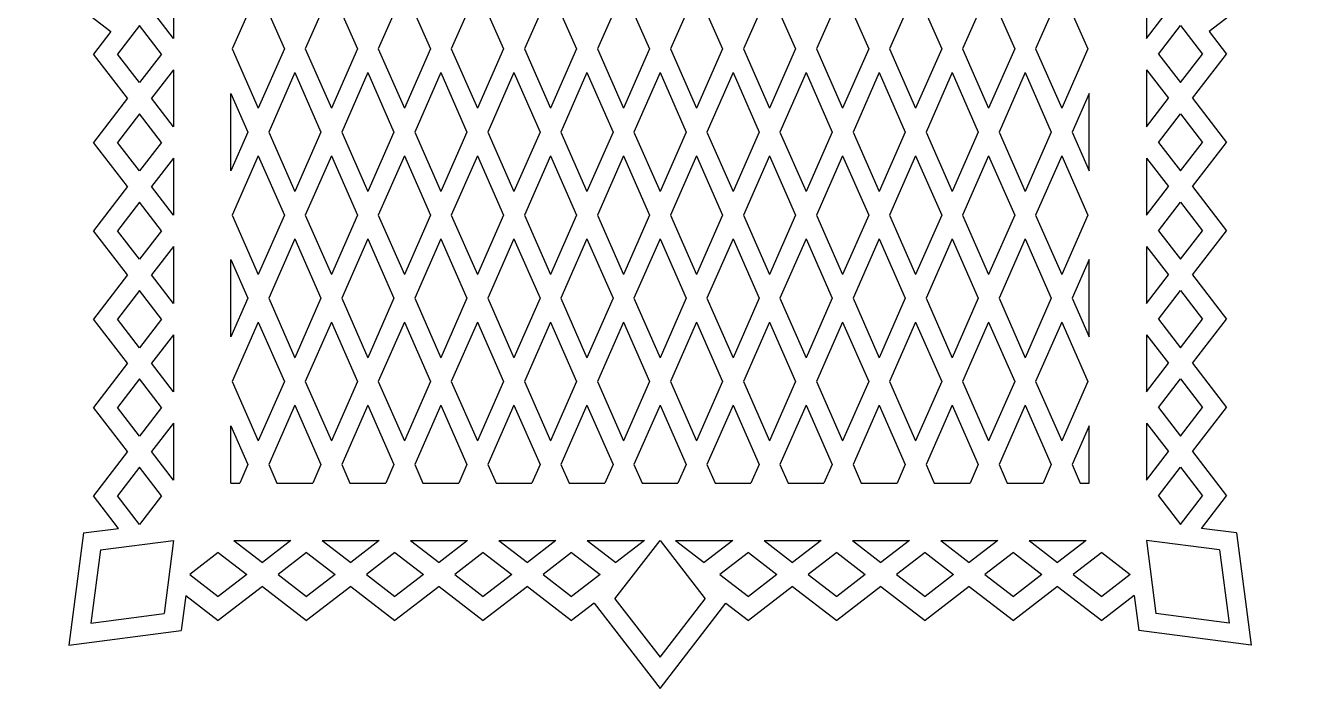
# Model space of a CAD drawing. Extents: x -993 to -416, y -72 to 243.
# Drawn here: x -701.5 to -568.7, y 88 to 157.4 of the extents above; entities that cross this region are included whole.
import ezdxf

# ---------------------------------------------------------------- set-up
doc = ezdxf.new("R2010")
doc.units = 0
doc.layers.get('0').update_dxf_attribs({"linetype": 'CONTINUOUS'})

msp = doc.modelspace()

# ---------------------------------------------------------------- linework, layer by layer
for p, q in [((-701.529512, 163.662471), (-692.58568, 156.77306)), ((-568.663864, 163.662471), (-577.607696, 156.77306)), ((-686.016501, 162.023775), (-686.016501, 156.051623)), ((-677.145873, 161.175546), (-679.876339, 154.958233)), ((-677.145873, 161.175546), (-674.415406, 154.958233)), ((-669.500566, 161.175546), (-672.231033, 154.958233)), ((-669.500566, 161.175546), (-666.7701, 154.958233)), ((-661.85526, 161.175546), (-664.585727, 154.958233)), ((-661.85526, 161.175546), (-659.124794, 154.958233)), ((-654.209954, 161.175546), (-656.94042, 154.958233)), ((-654.209954, 161.175546), (-651.479487, 154.958233)), ((-646.564648, 161.175546), (-649.295114, 154.958233)), ((-646.564648, 161.175546), (-643.834181, 154.958233)), ((-638.919341, 161.175546), (-641.649808, 154.958233)), ((-638.919341, 161.175546), (-636.188875, 154.958233)), ((-631.274035, 161.175546), (-634.004502, 154.958233)), ((-631.274035, 161.175546), (-628.543569, 154.958233)), ((-623.628729, 161.175546), (-626.359195, 154.958233)), ((-623.628729, 161.175546), (-620.898262, 154.958233)), ((-615.983423, 161.175546), (-618.713889, 154.958233)), ((-615.983423, 161.175546), (-613.252956, 154.958233)), ((-608.338116, 161.175546), (-611.068583, 154.958233)), ((-608.338116, 161.175546), (-605.60765, 154.958233)), ((-600.69281, 161.175546), (-603.423277, 154.958233)), ((-600.69281, 161.175546), (-597.962344, 154.958233)), ((-593.047504, 161.175546), (-595.77797, 154.958233)), ((-593.047504, 161.175546), (-590.317037, 154.958233)), ((-584.176875, 162.023775), (-584.176875, 156.051623)), ((-686.016501, 156.051623), (-688.316668, 159.037699)), ((-584.176875, 156.051623), (-581.876708, 159.037699)), ((-689.578951, 157.399004), (-691.879118, 154.412927)), ((-687.278784, 154.412927), (-689.578951, 157.399004)), ((-582.914592, 154.412927), (-580.614425, 157.399004)), ((-580.614425, 157.399004), (-578.314258, 154.412927)), ((-692.58568, 156.77306), (-694.403684, 154.412927)), ((-577.607696, 156.77306), (-575.789692, 154.412927)), ((-690.841234, 149.788155), (-694.403684, 154.412927)), ((-689.578951, 151.426851), (-691.879118, 154.412927)), ((-687.278784, 154.412927), (-689.578951, 151.426851)), ((-679.876339, 154.958233), (-677.145873, 148.74092)), ((-674.415406, 154.958233), (-677.145873, 148.74092)), ((-672.231033, 154.958233), (-669.500566, 148.74092)), ((-666.7701, 154.958233), (-669.500566, 148.74092)), ((-664.585727, 154.958233), (-661.85526, 148.74092)), ((-659.124794, 154.958233), (-661.85526, 148.74092)), ((-656.94042, 154.958233), (-654.209954, 148.74092)), ((-651.479487, 154.958233), (-654.209954, 148.74092)), ((-649.295114, 154.958233), (-646.564648, 148.74092)), ((-643.834181, 154.958233), (-646.564648, 148.74092)), ((-641.649808, 154.958233), (-638.919341, 148.74092)), ((-636.188875, 154.958233), (-638.919341, 148.74092)), ((-634.004502, 154.958233), (-631.274035, 148.74092)), ((-628.543569, 154.958233), (-631.274035, 148.74092)), ((-626.359195, 154.958233), (-623.628729, 148.74092)), ((-620.898262, 154.958233), (-623.628729, 148.74092)), ((-618.713889, 154.958233), (-615.983423, 148.74092)), ((-613.252956, 154.958233), (-615.983423, 148.74092)), ((-611.068583, 154.958233), (-608.338116, 148.74092)), ((-605.60765, 154.958233), (-608.338116, 148.74092)), ((-603.423277, 154.958233), (-600.69281, 148.74092)), ((-597.962344, 154.958233), (-600.69281, 148.74092)), ((-595.77797, 154.958233), (-593.047504, 148.74092)), ((-590.317037, 154.958233), (-593.047504, 148.74092)), ((-582.914592, 154.412927), (-580.614425, 151.426851)), ((-580.614425, 151.426851), (-578.314258, 154.412927)), ((-579.352142, 149.788155), (-575.789692, 154.412927)), ((-686.016501, 152.774232), (-688.316668, 149.788155)), ((-686.016501, 152.774232), (-686.016501, 146.802079)), ((-673.32322, 152.471308), (-676.053686, 146.253995)), ((-673.32322, 152.471308), (-670.592753, 146.253995)), ((-665.677913, 152.471308), (-668.40838, 146.253995)), ((-665.677913, 152.471308), (-662.947447, 146.253995)), ((-658.032607, 152.471308), (-660.763074, 146.253995)), ((-658.032607, 152.471308), (-655.302141, 146.253995)), ((-650.387301, 152.471308), (-653.117767, 146.253995)), ((-650.387301, 152.471308), (-647.656834, 146.253995)), ((-642.741995, 152.471308), (-645.472461, 146.253995)), ((-642.741995, 152.471308), (-640.011528, 146.253995)), ((-635.096688, 152.471308), (-637.827155, 146.253995)), ((-635.096688, 152.471308), (-632.366222, 146.253995)), ((-627.451382, 152.471308), (-630.181849, 146.253995)), ((-627.451382, 152.471308), (-624.720915, 146.253995)), ((-619.806076, 152.471308), (-622.536542, 146.253995)), ((-619.806076, 152.471308), (-617.075609, 146.253995)), ((-612.160769, 152.471308), (-614.891236, 146.253995)), ((-612.160769, 152.471308), (-609.430303, 146.253995)), ((-604.515463, 152.471308), (-607.24593, 146.253995)), ((-604.515463, 152.471308), (-601.784997, 146.253995)), ((-596.870157, 152.471308), (-599.600623, 146.253995)), ((-596.870157, 152.471308), (-594.13969, 146.253995)), ((-584.176875, 152.774232), (-584.176875, 146.802079)), ((-584.176875, 152.774232), (-581.876708, 149.788155)), ((-680.016501, 150.303534), (-678.238059, 146.253995)), ((-680.016501, 142.204456), (-680.016501, 150.303534)), ((-590.176875, 150.303534), (-591.955317, 146.253995)), ((-590.176875, 142.204456), (-590.176875, 150.303534)), ((-690.841234, 149.788155), (-694.403684, 145.163384)), ((-686.016501, 146.802079), (-688.316668, 149.788155)), ((-584.176875, 146.802079), (-581.876708, 149.788155)), ((-579.352142, 149.788155), (-575.789692, 145.163384)), ((-689.578951, 148.14946), (-691.879118, 145.163384)), ((-687.278784, 145.163384), (-689.578951, 148.14946)), ((-582.914592, 145.163384), (-580.614425, 148.14946)), ((-580.614425, 148.14946), (-578.314258, 145.163384)), ((-678.238059, 146.253995), (-680.016501, 142.204456)), ((-676.053686, 146.253995), (-673.32322, 140.036682)), ((-670.592753, 146.253995), (-673.32322, 140.036682)), ((-668.40838, 146.253995), (-665.677913, 140.036682)), ((-662.947447, 146.253995), (-665.677913, 140.036682)), ((-660.763074, 146.253995), (-658.032607, 140.036682)), ((-655.302141, 146.253995), (-658.032607, 140.036682)), ((-653.117767, 146.253995), (-650.387301, 140.036682)), ((-647.656834, 146.253995), (-650.387301, 140.036682)), ((-645.472461, 146.253995), (-642.741995, 140.036682)), ((-640.011528, 146.253995), (-642.741995, 140.036682)), ((-637.827155, 146.253995), (-635.096688, 140.036682)), ((-632.366222, 146.253995), (-635.096688, 140.036682)), ((-630.181849, 146.253995), (-627.451382, 140.036682)), ((-624.720915, 146.253995), (-627.451382, 140.036682)), ((-622.536542, 146.253995), (-619.806076, 140.036682)), ((-617.075609, 146.253995), (-619.806076, 140.036682)), ((-614.891236, 146.253995), (-612.160769, 140.036682)), ((-609.430303, 146.253995), (-612.160769, 140.036682)), ((-607.24593, 146.253995), (-604.515463, 140.036682)), ((-601.784997, 146.253995), (-604.515463, 140.036682)), ((-599.600623, 146.253995), (-596.870157, 140.036682)), ((-594.13969, 146.253995), (-596.870157, 140.036682)), ((-591.955317, 146.253995), (-590.176875, 142.204456)), ((-690.841234, 140.538612), (-694.403684, 145.163384)), ((-689.578951, 142.177307), (-691.879118, 145.163384)), ((-687.278784, 145.163384), (-689.578951, 142.177307)), ((-582.914592, 145.163384), (-580.614425, 142.177307)), ((-580.614425, 142.177307), (-578.314258, 145.163384)), ((-579.352142, 140.538612), (-575.789692, 145.163384)), ((-686.016501, 143.524688), (-688.316668, 140.538612)), ((-686.016501, 143.524688), (-686.016501, 137.552536)), ((-677.145873, 143.76707), (-679.876339, 137.549757)), ((-677.145873, 143.76707), (-674.415406, 137.549757)), ((-669.500566, 143.76707), (-672.231033, 137.549757)), ((-669.500566, 143.76707), (-666.7701, 137.549757)), ((-661.85526, 143.76707), (-664.585727, 137.549757)), ((-661.85526, 143.76707), (-659.124794, 137.549757)), ((-654.209954, 143.76707), (-656.94042, 137.549757)), ((-654.209954, 143.76707), (-651.479487, 137.549757)), ((-646.564648, 143.76707), (-649.295114, 137.549757)), ((-646.564648, 143.76707), (-643.834181, 137.549757)), ((-638.919341, 143.76707), (-641.649808, 137.549757)), ((-638.919341, 143.76707), (-636.188875, 137.549757)), ((-631.274035, 143.76707), (-634.004502, 137.549757)), ((-631.274035, 143.76707), (-628.543569, 137.549757)), ((-623.628729, 143.76707), (-626.359195, 137.549757)), ((-623.628729, 143.76707), (-620.898262, 137.549757)), ((-615.983423, 143.76707), (-618.713889, 137.549757)), ((-615.983423, 143.76707), (-613.252956, 137.549757)), ((-608.338116, 143.76707), (-611.068583, 137.549757)), ((-608.338116, 143.76707), (-605.60765, 137.549757)), ((-600.69281, 143.76707), (-603.423277, 137.549757)), ((-600.69281, 143.76707), (-597.962344, 137.549757)), ((-593.047504, 143.76707), (-595.77797, 137.549757)), ((-593.047504, 143.76707), (-590.317037, 137.549757)), ((-584.176875, 143.524688), (-584.176875, 137.552536)), ((-584.176875, 143.524688), (-581.876708, 140.538612)), ((-690.841234, 140.538612), (-694.403684, 135.91384)), ((-686.016501, 137.552536), (-688.316668, 140.538612)), ((-584.176875, 137.552536), (-581.876708, 140.538612)), ((-579.352142, 140.538612), (-575.789692, 135.91384)), ((-689.578951, 138.899916), (-691.879118, 135.91384)), ((-687.278784, 135.91384), (-689.578951, 138.899916)), ((-582.914592, 135.91384), (-580.614425, 138.899916)), ((-580.614425, 138.899916), (-578.314258, 135.91384)), ((-679.876339, 137.549757), (-677.145873, 131.332444)), ((-674.415406, 137.549757), (-677.145873, 131.332444)), ((-672.231033, 137.549757), (-669.500566, 131.332444)), ((-666.7701, 137.549757), (-669.500566, 131.332444)), ((-664.585727, 137.549757), (-661.85526, 131.332444)), ((-659.124794, 137.549757), (-661.85526, 131.332444)), ((-656.94042, 137.549757), (-654.209954, 131.332444)), ((-651.479487, 137.549757), (-654.209954, 131.332444)), ((-649.295114, 137.549757), (-646.564648, 131.332444)), ((-643.834181, 137.549757), (-646.564648, 131.332444)), ((-641.649808, 137.549757), (-638.919341, 131.332444)), ((-636.188875, 137.549757), (-638.919341, 131.332444)), ((-634.004502, 137.549757), (-631.274035, 131.332444)), ((-628.543569, 137.549757), (-631.274035, 131.332444)), ((-626.359195, 137.549757), (-623.628729, 131.332444)), ((-620.898262, 137.549757), (-623.628729, 131.332444)), ((-618.713889, 137.549757), (-615.983423, 131.332444)), ((-613.252956, 137.549757), (-615.983423, 131.332444)), ((-611.068583, 137.549757), (-608.338116, 131.332444)), ((-605.60765, 137.549757), (-608.338116, 131.332444)), ((-603.423277, 137.549757), (-600.69281, 131.332444)), ((-597.962344, 137.549757), (-600.69281, 131.332444)), ((-595.77797, 137.549757), (-593.047504, 131.332444)), ((-590.317037, 137.549757), (-593.047504, 131.332444)), ((-690.841234, 131.289068), (-694.403684, 135.91384)), ((-689.578951, 132.927764), (-691.879118, 135.91384)), ((-687.278784, 135.91384), (-689.578951, 132.927764)), ((-582.914592, 135.91384), (-580.614425, 132.927764)), ((-580.614425, 132.927764), (-578.314258, 135.91384)), ((-579.352142, 131.289068), (-575.789692, 135.91384)), ((-686.016501, 134.275145), (-688.316668, 131.289068)), ((-686.016501, 134.275145), (-686.016501, 128.302992)), ((-673.32322, 135.062832), (-676.053686, 128.845519)), ((-673.32322, 135.062832), (-670.592753, 128.845519)), ((-665.677913, 135.062832), (-668.40838, 128.845519)), ((-665.677913, 135.062832), (-662.947447, 128.845519)), ((-658.032607, 135.062832), (-660.763074, 128.845519)), ((-658.032607, 135.062832), (-655.302141, 128.845519)), ((-650.387301, 135.062832), (-653.117767, 128.845519)), ((-650.387301, 135.062832), (-647.656834, 128.845519)), ((-642.741995, 135.062832), (-645.472461, 128.845519)), ((-642.741995, 135.062832), (-640.011528, 128.845519)), ((-635.096688, 135.062832), (-637.827155, 128.845519)), ((-635.096688, 135.062832), (-632.366222, 128.845519)), ((-627.451382, 135.062832), (-630.181849, 128.845519)), ((-627.451382, 135.062832), (-624.720915, 128.845519)), ((-619.806076, 135.062832), (-622.536542, 128.845519)), ((-619.806076, 135.062832), (-617.075609, 128.845519)), ((-612.160769, 135.062832), (-614.891236, 128.845519)), ((-612.160769, 135.062832), (-609.430303, 128.845519)), ((-604.515463, 135.062832), (-607.24593, 128.845519)), ((-604.515463, 135.062832), (-601.784997, 128.845519)), ((-596.870157, 135.062832), (-599.600623, 128.845519)), ((-596.870157, 135.062832), (-594.13969, 128.845519)), ((-584.176875, 134.275145), (-581.876708, 131.289068)), ((-584.176875, 134.275145), (-584.176875, 128.302992)), ((-680.016501, 132.895057), (-678.238059, 128.845519)), ((-680.016501, 124.79598), (-680.016501, 132.895057)), ((-590.176875, 132.895057), (-591.955317, 128.845519)), ((-590.176875, 124.79598), (-590.176875, 132.895057)), ((-690.841234, 131.289068), (-694.403684, 126.664297)), ((-686.016501, 128.302992), (-688.316668, 131.289068)), ((-584.176875, 128.302992), (-581.876708, 131.289068)), ((-579.352142, 131.289068), (-575.789692, 126.664297)), ((-689.578951, 129.650373), (-691.879118, 126.664297)), ((-687.278784, 126.664297), (-689.578951, 129.650373)), ((-582.914592, 126.664297), (-580.614425, 129.650373)), ((-580.614425, 129.650373), (-578.314258, 126.664297)), ((-678.238059, 128.845519), (-680.016501, 124.79598)), ((-676.053686, 128.845519), (-673.32322, 122.628206)), ((-670.592753, 128.845519), (-673.32322, 122.628206)), ((-668.40838, 128.845519), (-665.677913, 122.628206)), ((-662.947447, 128.845519), (-665.677913, 122.628206)), ((-660.763074, 128.845519), (-658.032607, 122.628206)), ((-655.302141, 128.845519), (-658.032607, 122.628206)), ((-653.117767, 128.845519), (-650.387301, 122.628206)), ((-647.656834, 128.845519), (-650.387301, 122.628206)), ((-645.472461, 128.845519), (-642.741995, 122.628206)), ((-640.011528, 128.845519), (-642.741995, 122.628206)), ((-637.827155, 128.845519), (-635.096688, 122.628206)), ((-632.366222, 128.845519), (-635.096688, 122.628206)), ((-630.181849, 128.845519), (-627.451382, 122.628206)), ((-624.720915, 128.845519), (-627.451382, 122.628206)), ((-622.536542, 128.845519), (-619.806076, 122.628206)), ((-617.075609, 128.845519), (-619.806076, 122.628206)), ((-614.891236, 128.845519), (-612.160769, 122.628206)), ((-609.430303, 128.845519), (-612.160769, 122.628206)), ((-607.24593, 128.845519), (-604.515463, 122.628206)), ((-601.784997, 128.845519), (-604.515463, 122.628206)), ((-599.600623, 128.845519), (-596.870157, 122.628206)), ((-594.13969, 128.845519), (-596.870157, 122.628206)), ((-591.955317, 128.845519), (-590.176875, 124.79598)), ((-690.841234, 122.039525), (-694.403684, 126.664297)), ((-689.578951, 123.67822), (-691.879118, 126.664297)), ((-687.278784, 126.664297), (-689.578951, 123.67822)), ((-677.145873, 126.358593), (-679.876339, 120.141281)), ((-677.145873, 126.358593), (-674.415406, 120.141281)), ((-669.500566, 126.358593), (-672.231033, 120.141281)), ((-669.500566, 126.358593), (-666.7701, 120.141281)), ((-661.85526, 126.358593), (-664.585727, 120.141281)), ((-661.85526, 126.358593), (-659.124794, 120.141281)), ((-654.209954, 126.358593), (-656.94042, 120.141281)), ((-654.209954, 126.358593), (-651.479487, 120.141281)), ((-646.564648, 126.358593), (-649.295114, 120.141281)), ((-646.564648, 126.358593), (-643.834181, 120.141281)), ((-638.919341, 126.358593), (-641.649808, 120.141281)), ((-638.919341, 126.358593), (-636.188875, 120.141281)), ((-631.274035, 126.358593), (-634.004502, 120.141281)), ((-631.274035, 126.358593), (-628.543569, 120.141281)), ((-623.628729, 126.358593), (-626.359195, 120.141281)), ((-623.628729, 126.358593), (-620.898262, 120.141281)), ((-615.983423, 126.358593), (-618.713889, 120.141281)), ((-615.983423, 126.358593), (-613.252956, 120.141281)), ((-608.338116, 126.358593), (-611.068583, 120.141281)), ((-608.338116, 126.358593), (-605.60765, 120.141281)), ((-600.69281, 126.358593), (-603.423277, 120.141281)), ((-600.69281, 126.358593), (-597.962344, 120.141281)), ((-593.047504, 126.358593), (-595.77797, 120.141281)), ((-593.047504, 126.358593), (-590.317037, 120.141281)), ((-582.914592, 126.664297), (-580.614425, 123.67822)), ((-580.614425, 123.67822), (-578.314258, 126.664297)), ((-579.352142, 122.039525), (-575.789692, 126.664297)), ((-686.016501, 125.025601), (-688.316668, 122.039525)), ((-686.016501, 125.025601), (-686.016501, 119.053448)), ((-584.176875, 125.025601), (-581.876708, 122.039525)), ((-584.176875, 125.025601), (-584.176875, 119.053448)), ((-690.841234, 122.039525), (-694.403684, 117.414753)), ((-686.016501, 119.053448), (-688.316668, 122.039525)), ((-584.176875, 119.053448), (-581.876708, 122.039525)), ((-579.352142, 122.039525), (-575.789692, 117.414753)), ((-689.578951, 120.400829), (-691.879118, 117.414753)), ((-687.278784, 117.414753), (-689.578951, 120.400829)), ((-679.876339, 120.141281), (-677.145873, 113.923968)), ((-674.415406, 120.141281), (-677.145873, 113.923968)), ((-672.231033, 120.141281), (-669.500566, 113.923968)), ((-666.7701, 120.141281), (-669.500566, 113.923968)), ((-664.585727, 120.141281), (-661.85526, 113.923968)), ((-659.124794, 120.141281), (-661.85526, 113.923968)), ((-656.94042, 120.141281), (-654.209954, 113.923968)), ((-651.479487, 120.141281), (-654.209954, 113.923968)), ((-649.295114, 120.141281), (-646.564648, 113.923968)), ((-643.834181, 120.141281), (-646.564648, 113.923968)), ((-641.649808, 120.141281), (-638.919341, 113.923968)), ((-636.188875, 120.141281), (-638.919341, 113.923968)), ((-634.004502, 120.141281), (-631.274035, 113.923968)), ((-628.543569, 120.141281), (-631.274035, 113.923968)), ((-626.359195, 120.141281), (-623.628729, 113.923968)), ((-620.898262, 120.141281), (-623.628729, 113.923968)), ((-618.713889, 120.141281), (-615.983423, 113.923968)), ((-613.252956, 120.141281), (-615.983423, 113.923968)), ((-611.068583, 120.141281), (-608.338116, 113.923968)), ((-605.60765, 120.141281), (-608.338116, 113.923968)), ((-603.423277, 120.141281), (-600.69281, 113.923968)), ((-597.962344, 120.141281), (-600.69281, 113.923968)), ((-595.77797, 120.141281), (-593.047504, 113.923968)), ((-590.317037, 120.141281), (-593.047504, 113.923968)), ((-582.914592, 117.414753), (-580.614425, 120.400829)), ((-580.614425, 120.400829), (-578.314258, 117.414753)), ((-690.841234, 112.789981), (-694.403684, 117.414753)), ((-689.578951, 114.428677), (-691.879118, 117.414753)), ((-687.278784, 117.414753), (-689.578951, 114.428677)), ((-673.32322, 117.654355), (-676.053686, 111.437043)), ((-673.32322, 117.654355), (-670.592753, 111.437043)), ((-665.677913, 117.654355), (-668.40838, 111.437043)), ((-665.677913, 117.654355), (-662.947447, 111.437043)), ((-658.032607, 117.654355), (-660.763074, 111.437043)), ((-658.032607, 117.654355), (-655.302141, 111.437043)), ((-650.387301, 117.654355), (-653.117767, 111.437043)), ((-650.387301, 117.654355), (-647.656834, 111.437043)), ((-642.741995, 117.654355), (-645.472461, 111.437043)), ((-642.741995, 117.654355), (-640.011528, 111.437043)), ((-635.096688, 117.654355), (-637.827155, 111.437043)), ((-635.096688, 117.654355), (-632.366222, 111.437043)), ((-627.451382, 117.654355), (-630.181849, 111.437043)), ((-627.451382, 117.654355), (-624.720915, 111.437043)), ((-619.806076, 117.654355), (-622.536542, 111.437043)), ((-619.806076, 117.654355), (-617.075609, 111.437043)), ((-612.160769, 117.654355), (-614.891236, 111.437043)), ((-612.160769, 117.654355), (-609.430303, 111.437043)), ((-604.515463, 117.654355), (-607.24593, 111.437043)), ((-604.515463, 117.654355), (-601.784997, 111.437043)), ((-596.870157, 117.654355), (-599.600623, 111.437043)), ((-596.870157, 117.654355), (-594.13969, 111.437043)), ((-582.914592, 117.414753), (-580.614425, 114.428677)), ((-580.614425, 114.428677), (-578.314258, 117.414753)), ((-579.352142, 112.789981), (-575.789692, 117.414753)), ((-686.016501, 115.776058), (-688.316668, 112.789981)), ((-686.016501, 115.776058), (-686.016501, 109.803905)), ((-584.176875, 115.776058), (-584.176875, 109.803905)), ((-584.176875, 115.776058), (-581.876708, 112.789981)), ((-680.016501, 115.486581), (-678.238059, 111.437043)), ((-680.016501, 109.493114), (-680.016501, 115.486581)), ((-590.176875, 115.486581), (-591.955317, 111.437043)), ((-590.176875, 109.493114), (-590.176875, 115.486581)), ((-690.841234, 112.789981), (-694.403684, 108.165209)), ((-686.016501, 109.803905), (-688.316668, 112.789981)), ((-584.176875, 109.803905), (-581.876708, 112.789981)), ((-579.352142, 112.789981), (-575.789692, 108.165209)), ((-689.578951, 111.151286), (-691.879118, 108.165209)), ((-687.278784, 108.165209), (-689.578951, 111.151286)), ((-678.238059, 111.437043), (-679.091777, 109.493114)), ((-676.053686, 111.437043), (-675.199968, 109.493114)), ((-670.592753, 111.437043), (-671.446471, 109.493114)), ((-668.40838, 111.437043), (-667.554662, 109.493114)), ((-662.947447, 111.437043), (-663.801165, 109.493114)), ((-660.763074, 111.437043), (-659.909356, 109.493114)), ((-655.302141, 111.437043), (-656.155858, 109.493114)), ((-653.117767, 111.437043), (-652.264049, 109.493114)), ((-647.656834, 111.437043), (-648.510552, 109.493114)), ((-645.472461, 111.437043), (-644.618743, 109.493114)), ((-640.011528, 111.437043), (-640.865246, 109.493114)), ((-637.827155, 111.437043), (-636.973437, 109.493114)), ((-632.366222, 111.437043), (-633.21994, 109.493114)), ((-630.181849, 111.437043), (-629.328131, 109.493114)), ((-624.720915, 111.437043), (-625.574633, 109.493114)), ((-622.536542, 111.437043), (-621.682824, 109.493114)), ((-617.075609, 111.437043), (-617.929327, 109.493114)), ((-614.891236, 111.437043), (-614.037518, 109.493114)), ((-609.430303, 111.437043), (-610.284021, 109.493114)), ((-607.24593, 111.437043), (-606.392212, 109.493114)), ((-601.784997, 111.437043), (-602.638715, 109.493114)), ((-599.600623, 111.437043), (-598.746906, 109.493114)), ((-594.13969, 111.437043), (-594.993408, 109.493114)), ((-591.955317, 111.437043), (-591.101599, 109.493114)), ((-582.914592, 108.165209), (-580.614425, 111.151286)), ((-580.614425, 111.151286), (-578.314258, 108.165209)), ((-680.016501, 109.493114), (-679.091777, 109.493114)), ((-675.199968, 109.493114), (-671.446471, 109.493114)), ((-667.554662, 109.493114), (-663.801165, 109.493114)), ((-659.909356, 109.493114), (-656.155858, 109.493114)), ((-652.264049, 109.493114), (-648.510552, 109.493114)), ((-644.618743, 109.493114), (-640.865246, 109.493114)), ((-636.973437, 109.493114), (-633.21994, 109.493114)), ((-629.328131, 109.493114), (-625.574633, 109.493114)), ((-621.682824, 109.493114), (-617.929327, 109.493114)), ((-614.037518, 109.493114), (-610.284021, 109.493114)), ((-606.392212, 109.493114), (-602.638715, 109.493114)), ((-598.746906, 109.493114), (-594.993408, 109.493114)), ((-591.101599, 109.493114), (-590.176875, 109.493114)), ((-691.782032, 104.761781), (-694.403684, 108.165209)), ((-689.578951, 105.179133), (-691.879118, 108.165209)), ((-687.278784, 108.165209), (-689.578951, 105.179133)), ((-582.914592, 108.165209), (-580.614425, 105.179133)), ((-580.614425, 105.179133), (-578.314258, 108.165209)), ((-578.411344, 104.761781), (-575.789692, 108.165209)), ((-695.459848, 104.284571), (-696.985856, 92.523759)), ((-695.459848, 104.284571), (-691.782032, 104.761781)), ((-574.733528, 104.284571), (-578.411344, 104.761781)), ((-574.733528, 104.284571), (-573.20752, 92.523759)), ((-693.674711, 102.499434), (-694.668391, 94.841224)), ((-693.674711, 102.499434), (-686.016501, 103.493114)), ((-686.016501, 103.493114), (-687.010182, 95.834905)), ((-679.705711, 103.493114), (-676.719634, 101.192947)), ((-679.705711, 103.493114), (-673.733558, 103.493114)), ((-673.733558, 103.493114), (-676.719634, 101.192947)), ((-670.456167, 103.493114), (-664.484014, 103.493114)), ((-670.456167, 103.493114), (-667.470091, 101.192947)), ((-664.484014, 103.493114), (-667.470091, 101.192947)), ((-661.206624, 103.493114), (-655.234471, 103.493114)), ((-661.206624, 103.493114), (-658.220547, 101.192947)), ((-655.234471, 103.493114), (-658.220547, 101.192947)), ((-651.95708, 103.493114), (-645.984927, 103.493114)), ((-651.95708, 103.493114), (-648.971004, 101.192947)), ((-645.984927, 103.493114), (-648.971004, 101.192947)), ((-642.707536, 103.493114), (-636.735384, 103.493114)), ((-642.707536, 103.493114), (-639.72146, 101.192947)), ((-639.809222, 97.375304), (-635.096688, 103.493114)), ((-636.735384, 103.493114), (-639.72146, 101.192947)), ((-635.096688, 103.493114), (-630.384155, 97.375304)), ((-633.457993, 103.493114), (-627.48584, 103.493114)), ((-633.457993, 103.493114), (-630.471916, 101.192947)), ((-627.48584, 103.493114), (-630.471916, 101.192947)), ((-624.208449, 103.493114), (-618.236296, 103.493114)), ((-624.208449, 103.493114), (-621.222373, 101.192947)), ((-618.236296, 103.493114), (-621.222373, 101.192947)), ((-614.958906, 103.493114), (-608.986753, 103.493114)), ((-614.958906, 103.493114), (-611.972829, 101.192947)), ((-608.986753, 103.493114), (-611.972829, 101.192947)), ((-605.709362, 103.493114), (-602.723286, 101.192947)), ((-605.709362, 103.493114), (-599.737209, 103.493114)), ((-599.737209, 103.493114), (-602.723286, 101.192947)), ((-596.459819, 103.493114), (-593.473742, 101.192947)), ((-596.459819, 103.493114), (-590.487666, 103.493114)), ((-590.487666, 103.493114), (-593.473742, 101.192947)), ((-584.176875, 103.493114), (-583.183195, 95.834905)), ((-576.518666, 102.499434), (-584.176875, 103.493114)), ((-576.518666, 102.499434), (-575.524985, 94.841224)), ((-681.344406, 102.230831), (-684.330483, 99.930664)), ((-681.344406, 102.230831), (-678.35833, 99.930664)), ((-672.094863, 102.230831), (-675.080939, 99.930664)), ((-672.094863, 102.230831), (-669.108786, 99.930664)), ((-662.845319, 102.230831), (-665.831395, 99.930664)), ((-662.845319, 102.230831), (-659.859243, 99.930664)), ((-653.595775, 102.230831), (-656.581852, 99.930664)), ((-653.595775, 102.230831), (-650.609699, 99.930664)), ((-644.346232, 102.230831), (-647.332308, 99.930664)), ((-644.346232, 102.230831), (-641.360155, 99.930664)), ((-625.847145, 102.230831), (-628.833221, 99.930664)), ((-625.847145, 102.230831), (-622.861068, 99.930664)), ((-616.597601, 102.230831), (-619.583677, 99.930664)), ((-616.597601, 102.230831), (-613.611525, 99.930664)), ((-607.348058, 102.230831), (-610.334134, 99.930664)), ((-607.348058, 102.230831), (-604.361981, 99.930664)), ((-598.098514, 102.230831), (-601.08459, 99.930664)), ((-598.098514, 102.230831), (-595.112438, 99.930664)), ((-588.84897, 102.230831), (-591.835047, 99.930664)), ((-588.84897, 102.230831), (-585.862894, 99.930664)), ((-684.330483, 99.930664), (-681.344406, 97.630497)), ((-678.35833, 99.930664), (-681.344406, 97.630497)), ((-675.080939, 99.930664), (-672.094863, 97.630497)), ((-669.108786, 99.930664), (-672.094863, 97.630497)), ((-665.831395, 99.930664), (-662.845319, 97.630497)), ((-659.859243, 99.930664), (-662.845319, 97.630497)), ((-656.581852, 99.930664), (-653.595775, 97.630497)), ((-650.609699, 99.930664), (-653.595775, 97.630497)), ((-647.332308, 99.930664), (-644.346232, 97.630497)), ((-641.360155, 99.930664), (-644.346232, 97.630497)), ((-628.833221, 99.930664), (-625.847145, 97.630497)), ((-622.861068, 99.930664), (-625.847145, 97.630497)), ((-619.583677, 99.930664), (-616.597601, 97.630497)), ((-613.611525, 99.930664), (-616.597601, 97.630497)), ((-610.334134, 99.930664), (-607.348058, 97.630497)), ((-604.361981, 99.930664), (-607.348058, 97.630497)), ((-601.08459, 99.930664), (-598.098514, 97.630497)), ((-595.112438, 99.930664), (-598.098514, 97.630497)), ((-591.835047, 99.930664), (-588.84897, 97.630497)), ((-585.862894, 99.930664), (-588.84897, 97.630497)), ((-676.719634, 98.668381), (-681.344406, 95.105931)), ((-676.719634, 98.668381), (-672.094863, 95.105931)), ((-667.470091, 98.668381), (-672.094863, 95.105931)), ((-667.470091, 98.668381), (-662.845319, 95.105931)), ((-658.220547, 98.668381), (-662.845319, 95.105931)), ((-658.220547, 98.668381), (-653.595775, 95.105931)), ((-648.971004, 98.668381), (-653.595775, 95.105931)), ((-648.971004, 98.668381), (-644.346232, 95.105931)), ((-621.222373, 98.668381), (-625.847145, 95.105931)), ((-621.222373, 98.668381), (-616.597601, 95.105931)), ((-611.972829, 98.668381), (-616.597601, 95.105931)), ((-611.972829, 98.668381), (-607.348058, 95.105931)), ((-602.723286, 98.668381), (-607.348058, 95.105931)), ((-602.723286, 98.668381), (-598.098514, 95.105931)), ((-593.473742, 98.668381), (-598.098514, 95.105931)), ((-593.473742, 98.668381), (-588.84897, 95.105931)), ((-684.747834, 97.727583), (-685.225044, 94.049767)), ((-684.747834, 97.727583), (-681.344406, 95.105931)), ((-639.809222, 97.375304), (-635.096688, 91.257494)), ((-635.096688, 91.257494), (-630.384155, 97.375304)), ((-585.445542, 97.727583), (-588.84897, 95.105931)), ((-585.445542, 97.727583), (-584.968332, 94.049767)), ((-694.668391, 94.841224), (-687.010182, 95.834905)), ((-641.986099, 96.923935), (-644.346232, 95.105931)), ((-641.986099, 96.923935), (-635.096688, 87.980103)), ((-635.096688, 87.980103), (-628.207277, 96.923935)), ((-628.207277, 96.923935), (-625.847145, 95.105931)), ((-575.524985, 94.841224), (-583.183195, 95.834905)), ((-696.985856, 92.523759), (-685.225044, 94.049767)), ((-573.20752, 92.523759), (-584.968332, 94.049767))]:
    msp.add_line(p, q)

doc.saveas('drawing.dxf')
